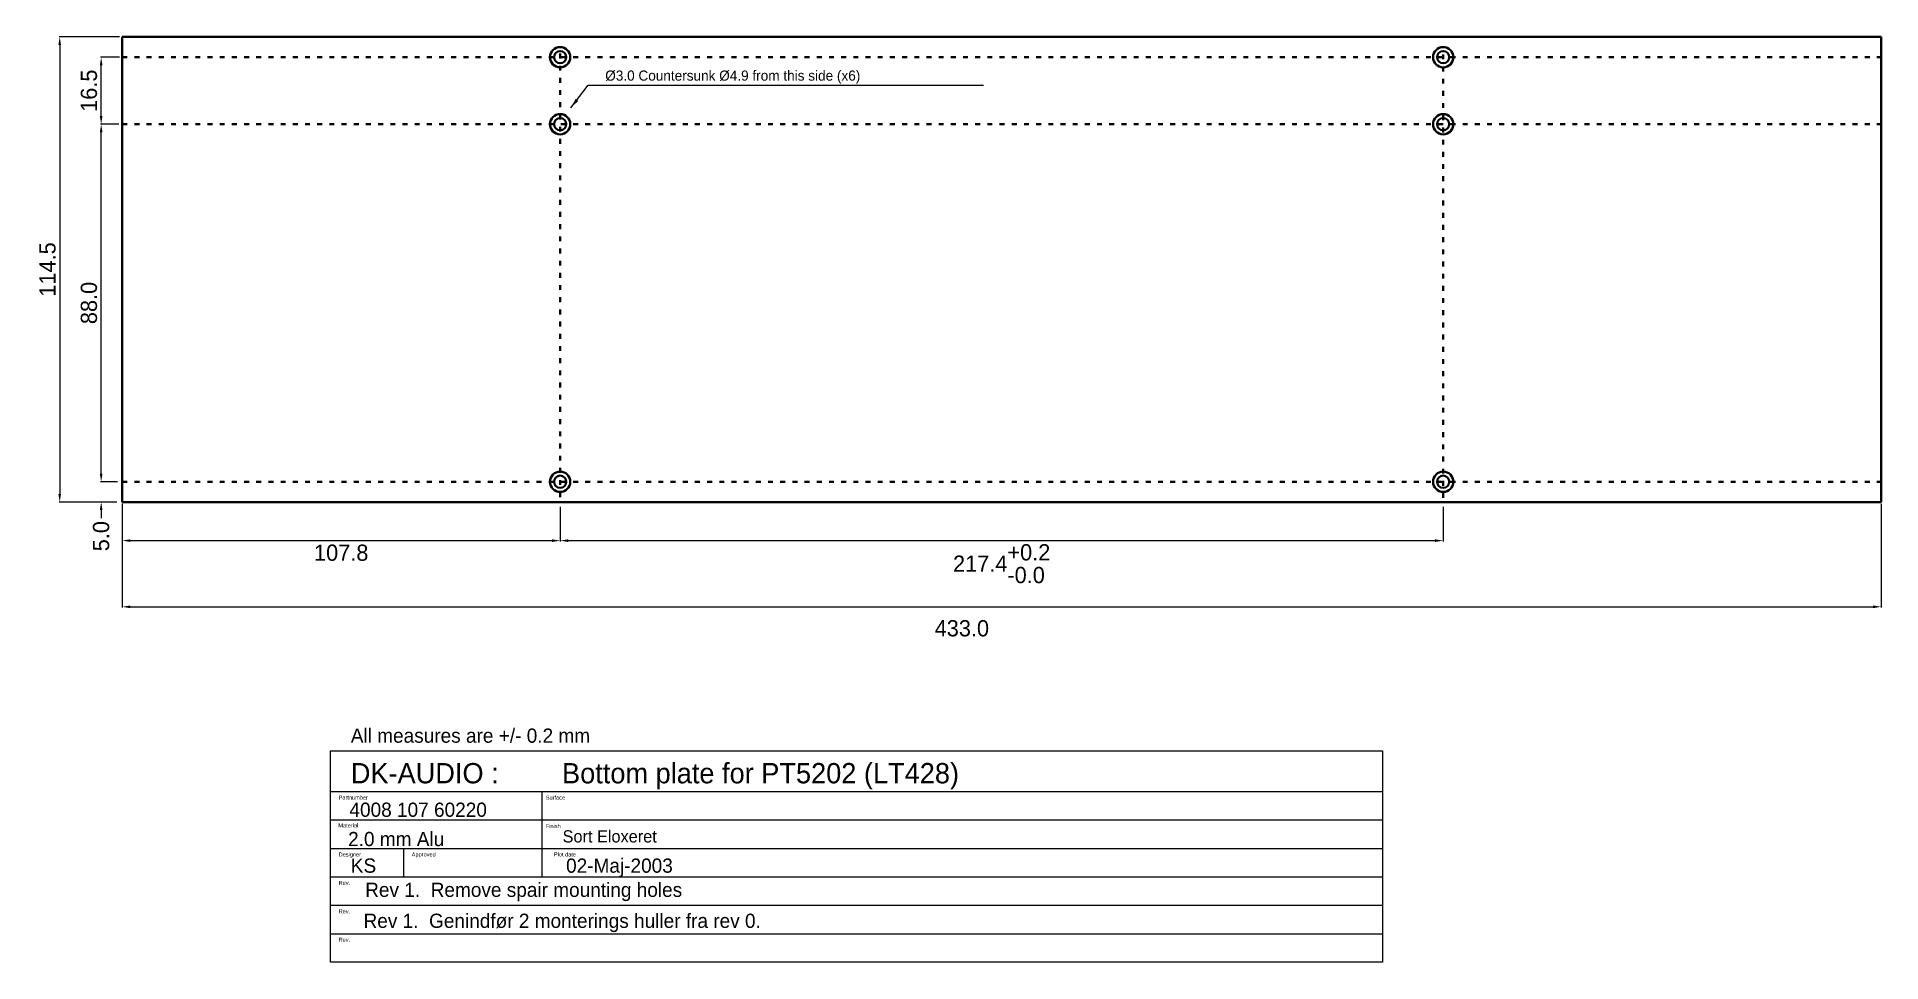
# Model space of a CAD drawing. Header units: millimetres. Extents: x -10 to 444, y -10 to 218.
import ezdxf

# ---------------------------------------------------------------- set-up
doc = ezdxf.new("R2010")
doc.units = ezdxf.units.MM
doc.header["$MEASUREMENT"] = 0
doc.linetypes.add('ACAD_ISO03W100', pattern=[30, 12, -18])
doc.layers.add('kabinet', color=4, linetype='Continuous', lineweight=40)
doc.layers.add('kabinet_dim', color=7, linetype='Continuous')
doc.layers.add('kabinet_head', color=2, linetype='Continuous')
doc.dimstyles.new('DK-audio', dxfattribs={"dimtxt": 4, "dimasz": 2, "dimexe": 0.18, "dimexo": 0.0625, "dimgap": 1, "dimtad": 2, "dimdec": 1, "dimzin": 0, "dimdsep": 46, "dimtxsty": 'Standard', "dimcen": 5, "dimadec": 1, "dimazin": 0, "dimtfac": 1, "dimtdec": 1, "dimtofl": 0, "dimtmove": 2, "dimatfit": 3, "dimfxl": 0, "dimtolj": 1, "dimtzin": 0, "dimarcsym": 0})
doc.dimstyles.new('ISO-25', dxfattribs={"dimtxt": 2.5, "dimasz": 2.5, "dimexe": 1.25, "dimexo": 0.625, "dimtad": 1, "dimtxsty": 'Standard', "dimcen": 2.5, "dimadec": 0, "dimazin": 0, "dimtfac": 1, "dimtmove": 0, "dimatfit": 3, "dimfxl": 0, "dimarcsym": 0})

# ---------------------------------------------------------------- blocks, each defined once
blk = doc.blocks.new('*D24')
at = {"layer": 'DEFPOINTS', "color": 0, "linetype": 'Continuous', "ltscale": 0.1}
for p in [(10.7, 103.11), (443.72, 103.11), (443.72, 77.71)]:
    blk.add_point(p, dxfattribs=at)
at = {"layer": 'kabinet_dim', "color": 0, "linetype": 'Continuous', "lineweight": -2, "ltscale": 0.1}
for p, q in [((10.7, 103.04), (10.7, 77.53)), ((443.72, 103.04), (443.72, 77.53)), ((12.7, 77.71), (441.72, 77.71))]:
    blk.add_line(p, q, dxfattribs=at)
at = {"layer": 'kabinet_dim', "color": 0, "linetype": 'Continuous', "ltscale": 0.1}
for points in [[(12.7, 78.04), (12.7, 77.37), (10.7, 77.71)], [(441.72, 78.04), (441.72, 77.37), (443.72, 77.71)]]:
    blk.add_solid(points, dxfattribs=at)
at = {"layer": 'kabinet_dim', "color": 0, "linetype": 'Continuous', "ltscale": 0.1, "insert": (217.4, 72.4), "char_height": 4, "attachment_point": 5}
blk.add_mtext('\\A1;433.0', dxfattribs=at)
blk = doc.blocks.new('*D25')
at = {"layer": 'DEFPOINTS', "color": 0, "linetype": 'Continuous', "ltscale": 0.1}
for p in [(10.7, 102.5), (118.5, 102.4), (118.5, 94)]:
    blk.add_point(p, dxfattribs=at)
at = {"layer": 'kabinet_dim', "color": 0, "linetype": 'Continuous', "lineweight": -2, "ltscale": 0.1}
for p, q in [((10.7, 102.44), (10.7, 93.82)), ((118.5, 102.34), (118.5, 93.82)), ((12.7, 94), (116.5, 94))]:
    blk.add_line(p, q, dxfattribs=at)
at = {"layer": 'kabinet_dim', "color": 0, "linetype": 'Continuous', "ltscale": 0.1}
for points in [[(12.7, 94.33), (12.7, 93.67), (10.7, 94)], [(116.5, 94.33), (116.5, 93.67), (118.5, 94)]]:
    blk.add_solid(points, dxfattribs=at)
at = {"layer": 'kabinet_dim', "color": 0, "linetype": 'Continuous', "ltscale": 0.1, "insert": (64.6, 91), "char_height": 4, "attachment_point": 5}
blk.add_mtext('\\A1;107.8', dxfattribs=at)
blk = doc.blocks.new('*D26')
at = {"layer": 'DEFPOINTS', "color": 0, "linetype": 'Continuous', "ltscale": 0.1}
for p in [(118.5, 101.1), (335.9, 102.4), (335.9, 94)]:
    blk.add_point(p, dxfattribs=at)
at = {"layer": 'kabinet_dim', "color": 0, "linetype": 'Continuous', "lineweight": -2, "ltscale": 0.1}
for p, q in [((118.5, 101.04), (118.5, 93.82)), ((335.9, 102.34), (335.9, 93.82)), ((120.5, 94), (333.9, 94))]:
    blk.add_line(p, q, dxfattribs=at)
at = {"layer": 'kabinet_dim', "color": 0, "linetype": 'Continuous', "ltscale": 0.1}
for points in [[(120.5, 94.33), (120.5, 93.67), (118.5, 94)], [(333.9, 94.33), (333.9, 93.67), (335.9, 94)]]:
    blk.add_solid(points, dxfattribs=at)
at = {"layer": 'kabinet_dim', "color": 0, "linetype": 'Continuous', "ltscale": 0.1, "insert": (227.2, 88.33), "char_height": 4, "attachment_point": 5}
blk.add_mtext('\\A1;217.4\\S+0.2^ -0.0;', dxfattribs=at)
blk = doc.blocks.new('*D27')
at = {"layer": 'DEFPOINTS', "color": 0, "linetype": 'Continuous', "ltscale": 0.1}
for p in [(5.5, 108.5), (9.6, 108.5), (9.4, 103.5)]:
    blk.add_point(p, dxfattribs=at)
at = {"layer": 'kabinet_dim', "color": 0, "linetype": 'Continuous', "lineweight": -2, "ltscale": 0.1}
for p, q in [((5.5, 110.5), (5.5, 112.5)), ((9.54, 108.5), (5.32, 108.5)), ((9.34, 103.5), (5.32, 103.5)), ((5.5, 101.5), (5.5, 99.5))]:
    blk.add_line(p, q, dxfattribs=at)
at = {"layer": 'kabinet_dim', "color": 0, "linetype": 'Continuous', "ltscale": 0.1}
for points in [[(5.17, 110.5), (5.83, 110.5), (5.5, 108.5)], [(5.17, 101.5), (5.83, 101.5), (5.5, 103.5)]]:
    blk.add_solid(points, dxfattribs=at)
at = {"layer": 'kabinet_dim', "color": 0, "linetype": 'Continuous', "ltscale": 0.1, "insert": (5.5, 95.1), "char_height": 4, "attachment_point": 5, "rotation": 90}
blk.add_mtext('\\A1;5.0', dxfattribs=at)
blk = doc.blocks.new('*D28')
at = {"layer": 'DEFPOINTS', "color": 0, "linetype": 'Continuous', "ltscale": 0.1}
for p in [(5.5, 196.5), (9.9, 196.5), (8.9, 108.5)]:
    blk.add_point(p, dxfattribs=at)
at = {"layer": 'kabinet_dim', "color": 0, "linetype": 'Continuous', "lineweight": -2, "ltscale": 0.1}
for p, q in [((9.84, 196.5), (5.32, 196.5)), ((5.5, 110.5), (5.5, 194.5)), ((8.84, 108.5), (5.32, 108.5))]:
    blk.add_line(p, q, dxfattribs=at)
at = {"layer": 'kabinet_dim', "color": 0, "linetype": 'Continuous', "ltscale": 0.1}
for points in [[(5.17, 194.5), (5.83, 194.5), (5.5, 196.5)], [(5.17, 110.5), (5.83, 110.5), (5.5, 108.5)]]:
    blk.add_solid(points, dxfattribs=at)
at = {"layer": 'kabinet_dim', "color": 0, "linetype": 'Continuous', "ltscale": 0.1, "insert": (2.5, 152.5), "char_height": 4, "attachment_point": 5, "rotation": 90}
blk.add_mtext('\\A1;88.0', dxfattribs=at)
blk = doc.blocks.new('*D30')
at = {"layer": 'DEFPOINTS', "color": 0, "linetype": 'Continuous', "ltscale": 0.1}
for p in [(10.1, 218), (-4.7, 103.5), (8.5, 103.5)]:
    blk.add_point(p, dxfattribs=at)
at = {"layer": 'kabinet_dim', "color": 0, "linetype": 'Continuous', "lineweight": -2, "ltscale": 0.1}
for p, q in [((10.04, 218), (-4.88, 218)), ((-4.7, 216), (-4.7, 105.5)), ((8.44, 103.5), (-4.88, 103.5))]:
    blk.add_line(p, q, dxfattribs=at)
at = {"layer": 'kabinet_dim', "color": 0, "linetype": 'Continuous', "ltscale": 0.1}
for points in [[(-5.03, 216), (-4.37, 216), (-4.7, 218)], [(-5.03, 105.5), (-4.37, 105.5), (-4.7, 103.5)]]:
    blk.add_solid(points, dxfattribs=at)
at = {"layer": 'kabinet_dim', "color": 0, "linetype": 'Continuous', "ltscale": 0.1, "insert": (-7.7, 160.75), "char_height": 4, "attachment_point": 5, "rotation": 90}
blk.add_mtext('\\A1;114.5', dxfattribs=at)
blk = doc.blocks.new('*D33')
at = {"layer": 'DEFPOINTS', "color": 0, "linetype": 'Continuous', "ltscale": 0.1}
for p in [(5.5, 213), (10.1, 213), (8.5, 196.5)]:
    blk.add_point(p, dxfattribs=at)
at = {"layer": 'kabinet_dim', "color": 0, "linetype": 'Continuous', "lineweight": -2, "ltscale": 0.1}
for p, q in [((10.04, 213), (5.32, 213)), ((5.5, 198.5), (5.5, 211)), ((8.44, 196.5), (5.32, 196.5))]:
    blk.add_line(p, q, dxfattribs=at)
at = {"layer": 'kabinet_dim', "color": 0, "linetype": 'Continuous', "ltscale": 0.1}
for points in [[(5.17, 211), (5.83, 211), (5.5, 213)], [(5.17, 198.5), (5.83, 198.5), (5.5, 196.5)]]:
    blk.add_solid(points, dxfattribs=at)
at = {"layer": 'kabinet_dim', "color": 0, "linetype": 'Continuous', "ltscale": 0.1, "insert": (2.5, 204.75), "char_height": 4, "attachment_point": 5, "rotation": 90}
blk.add_mtext('\\A1;16.5', dxfattribs=at)

msp = doc.modelspace()

# ---------------------------------------------------------------- linework, layer by layer
at = {"layer": 'kabinet', "linetype": 'Continuous', "ltscale": 0.1}
for p, q in [((10.7, 218), (10.7, 103.5)), ((10.7, 218), (443.7, 218)), ((443.7, 218), (443.7, 103.5)), ((10.7, 103.5), (443.7, 103.5))]:
    msp.add_line(p, q, dxfattribs=at)
at = {"layer": 'kabinet', "linetype": 'ACAD_ISO03W100', "ltscale": 0.1}
for p, q in [((118.5, 213.9), (118.5, 103.5)), ((335.9, 213.7), (335.9, 103.5)), ((10.7, 213), (443.7, 213)), ((10.7, 196.5), (443.7, 196.5)), ((10.7, 108.5), (443.7, 108.5))]:
    msp.add_line(p, q, dxfattribs=at)
at = {"layer": 'kabinet', "linetype": 'Continuous', "ltscale": 0.1}
for centre, radius in [((118.5, 213), 2.5), ((118.5, 213), 1.5), ((335.9, 213), 2.5), ((335.9, 213), 1.5), ((118.5, 196.5), 2.5), ((118.5, 196.5), 1.5), ((335.9, 196.5), 2.5), ((335.9, 196.5), 1.5), ((118.5, 108.5), 2.5), ((118.5, 108.5), 1.5), ((335.9, 108.5), 2.5), ((335.9, 108.5), 1.5)]:
    msp.add_circle(centre, radius, dxfattribs=at)
at = {"layer": 'kabinet_head'}
for p, q in [((61.96, -9.75), (61.96, 42.25)), ((61.96, 42.25), (320.92, 42.25)), ((320.92, 42.25), (320.92, -9.75)), ((320.92, -9.75), (61.96, -9.75))]:
    msp.add_line(p, q, dxfattribs=at)
at = {"layer": 'kabinet_head', "color": 2}
for p, q in [((61.96, 32.25), (320.92, 32.25)), ((113.96, 32.25), (113.96, 25.25)), ((61.96, 25.25), (320.92, 25.25)), ((113.96, 25.25), (113.96, 18.25)), ((61.96, 18.25), (320.92, 18.25)), ((79.96, 18.25), (79.96, 11.25)), ((113.96, 18.25), (113.96, 11.25)), ((61.96, 11.25), (320.92, 11.25)), ((61.96, 4.25), (320.92, 4.25)), ((61.96, -2.75), (320.92, -2.75))]:
    msp.add_line(p, q, dxfattribs=at)

# ---------------------------------------------------------------- texts
at = {"layer": 'kabinet_dim', "insert": (129.6, 208.1), "char_height": 2.5, "attachment_point": 4}
msp.add_mtext('Ø3.0 Countersunk Ø4.9 from this side (x6)', dxfattribs=at)
at = {"layer": 'kabinet_head', "color": 2}
for s, p in [('All measures are +/- 0.2 mm', (66.96, 44.25)), ('4008 107 60220', (66.63, 26.01)), ('2.0 mm Alu', (66.3, 18.8)), ('KS', (66.96, 12.25)), ('02-Maj-2003', (119.96, 12.25)), ('Rev 1.  Remove spair mounting holes', (70.5, 6.3)), ('Rev 1.  Genindfør 2 monterings huller fra rev 0.', (70.1, -1.33))]:
    msp.add_text(s, height=3.5, dxfattribs=at).set_placement(p)
at = {"layer": 'kabinet_head'}
for s, height, p in [('DK-AUDIO :', 5, (66.96, 34.25)), ('Bottom plate for PT5202 (LT428)', 5, (118.96, 34.25)), ('Sort Eloxeret ', 3, (119.1, 19.7))]:
    msp.add_text(s, height=height, dxfattribs=at).set_placement(p)
at = {"layer": 'kabinet_head', "color": 7}
for s, p in [('Partnumber', (63.96, 30.25)), ('Surface', (114.96, 30.25)), ('Material', (63.9, 23.4)), ('Finish', (114.96, 23.25)), ('Designer.', (63.96, 16.25)), ('Approved', (81.96, 16.25)), ('Plot date', (116.96, 16.25)), ('Rev.', (63.96, 9.25)), ('Rev.', (63.96, 2.25)), ('Rev.', (63.96, -4.75))]:
    msp.add_text(s, height=1, dxfattribs=at).set_placement(p)

# ---------------------------------------------------------------- dimensions: what is measured, and where the dimension line sits
at = {"layer": 'kabinet_dim', "linetype": 'Continuous', "ltscale": 0.1}
for base, p1, p2, picture, middle in [((-4.7, 103.5), (10.1, 218), (8.5, 103.5), '*D30', (-7.7, 160.75)), ((5.5, 213), (8.5, 196.5), (10.1, 213), '*D33', (2.5, 204.75)), ((5.5, 196.5), (8.9, 108.5), (9.9, 196.5), '*D28', (2.5, 152.5))]:
    dim = msp.add_linear_dim(base=base, p1=p1, p2=p2, angle=90, dimstyle='DK-audio', dxfattribs=at)
    dim.commit()
    dim.dimension.update_dxf_attribs({"geometry": picture, "text_midpoint": middle})
dim = msp.add_linear_dim(base=(5.5, 108.5), p1=(9.4, 103.5), p2=(9.6, 108.5), angle=90, dimstyle='DK-audio', dxfattribs=at)
dim.commit()
dim.dimension.update_dxf_attribs({"geometry": '*D27', "text_midpoint": (5.5, 95.1), "dimtype": 160})
dim = msp.add_linear_dim(base=(443.72, 77.71), p1=(10.7, 103.11), p2=(443.72, 103.11), dimstyle='DK-audio', dxfattribs=at)
dim.commit()
dim.dimension.update_dxf_attribs({"geometry": '*D24', "text_midpoint": (217.4, 72.4), "dimtype": 160})
dim = msp.add_linear_dim(base=(118.5, 94), p1=(10.7, 102.5), p2=(118.5, 102.4), dimstyle='DK-audio', dxfattribs=at)
dim.commit()
dim.dimension.update_dxf_attribs({"geometry": '*D25', "text_midpoint": (64.6, 91)})
dim = msp.add_linear_dim(base=(335.9, 94), p1=(118.5, 101.1), p2=(335.9, 102.4), dimstyle='DK-audio', override={"dimgap": 1, "dimtol": 1, "dimlim": 0, "dimtp": 0.2, "dimtm": 1e-09}, dxfattribs=at)
dim.commit()
dim.dimension.update_dxf_attribs({"geometry": '*D26', "text_midpoint": (227.2, 88.33)})

# ---------------------------------------------------------------- leaders
at = {"layer": 'kabinet_dim', "annotation_type": 0, "has_hookline": 1, "hookline_direction": 0, "text_width": 92.92}
msp.add_leader([(121.1, 200.5), (125.4, 206.1), (222.7, 206.1)], dimstyle='ISO-25', override={"dimgap": 0.625, "dimtad": 0}, dxfattribs=at)

doc.saveas('drawing.dxf')
